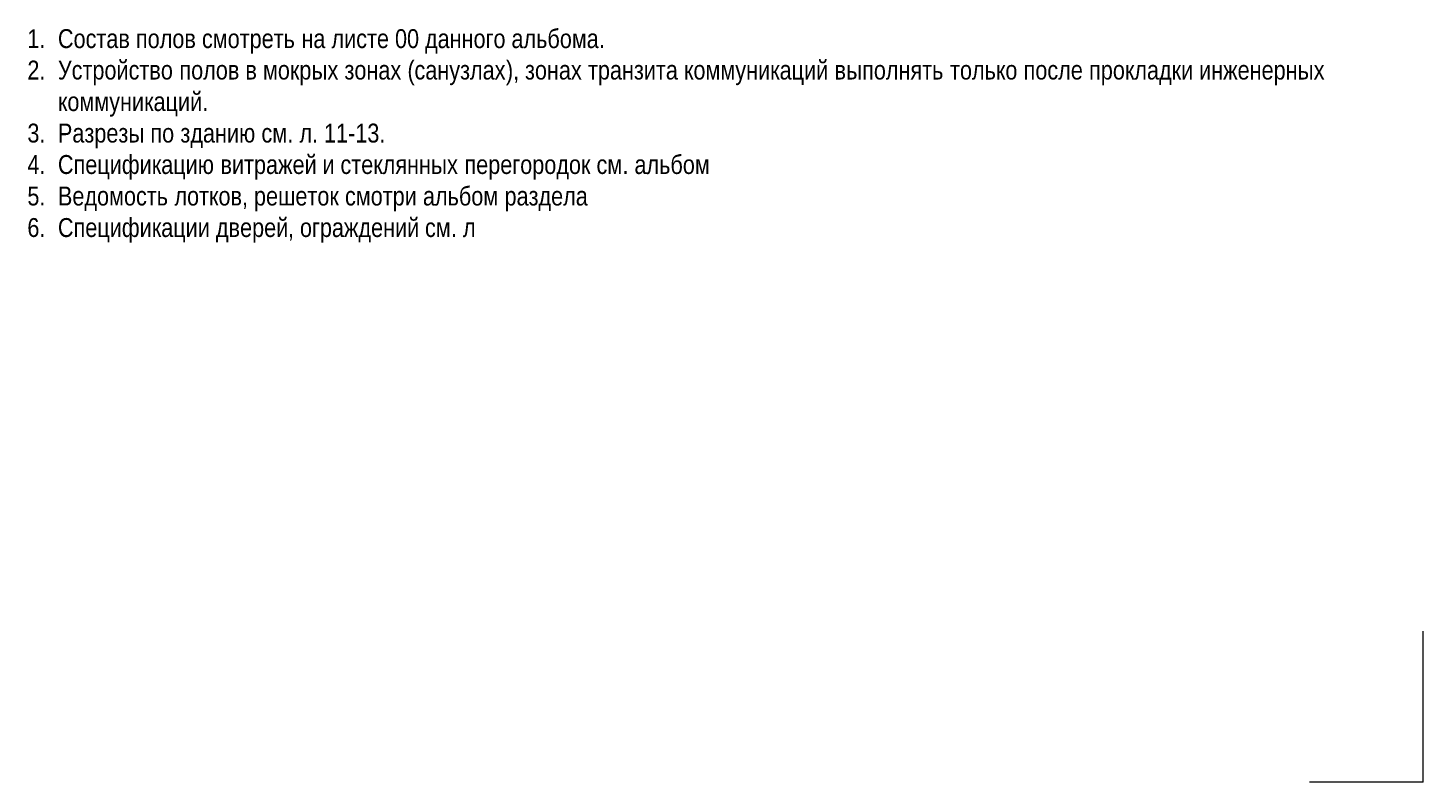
# Model space of a CAD drawing. Header units: millimetres. Extents: x 46431 to 216095, y -43515 to 31605.
# Drawn here: x 155652.4 to 155836.9, y 1878.3 to 1978.1 of the extents above; entities that cross this region are included whole.
import ezdxf

# ---------------------------------------------------------------- set-up
doc = ezdxf.new("R2010")
doc.units = ezdxf.units.MM
doc.linetypes.add('Штрих', pattern=[1270, 635, -635])
doc.layers.add('Невидимые линии-2', color=7, linetype='Штрих', lineweight=18, true_color=0x00a600)
doc.layers.add('Текстовые примечания', color=7, linetype='Continuous', lineweight=9)
doc.styles.add('Arial Narrow_3', font='Arial Narrow.ttf', dxfattribs={"height": 2.5})

msp = doc.modelspace()

# ---------------------------------------------------------------- linework, layer by layer
at = {"layer": 'Невидимые линии-2'}
for q in [(155836.93, 1898.25), (155821.93, 1878.25)]:
    msp.add_line((155836.93, 1878.25), q, dxfattribs=at)

# ---------------------------------------------------------------- texts
at = {"layer": 'Текстовые примечания', "char_height": 2.5, "attachment_point": 1, "style": 'Arial Narrow_3'}
for s, insert, width in [('1.', (155652.32, 1977.89), 4.8904), ('Состав', (155656.36, 1977.89), 11.5443), ('\\fArial Narrow|b0|i0|c204|p34|; ', (155665.88, 1977.89), 0.962), ('полов', (155666.68, 1977.89), 9.6202), ('\\fArial Narrow|b0|i0|c204|p34|; ', (155674.61, 1977.89), 0.962), ('смотреть', (155675.41, 1977.89), 14.9916), ('\\fArial Narrow|b0|i0|c204|p34|; ', (155687.78, 1977.89), 0.962), ('на', (155688.57, 1977.89), 3.8481), ('\\fArial Narrow|b0|i0|c204|p34|; ', (155691.75, 1977.89), 0.962), ('листе', (155692.54, 1977.89), 9.2194), (' 00 ', (155700.15, 1977.89), 5.7721), ('данного', (155704.91, 1977.89), 12.9072), ('\\fArial Narrow|b0|i0|c204|p34|; ', (155715.56, 1977.89), 0.962), ('альбома', (155716.35, 1977.89), 14.0295), ('\\fArial Narrow|b0|i0|c204|p34|;.', (155727.93, 1977.89), 0.962), ('2.', (155652.32, 1973.73), 4.8904), ('Устройство', (155656.36, 1973.73), 18.519), ('\\fArial Narrow|b0|i0|c204|p34|; ', (155671.64, 1973.73), 0.962), ('полов', (155672.43, 1973.73), 9.6203), ('\\fArial Narrow|b0|i0|c204|p34|; ', (155680.37, 1973.73), 0.962), ('\\fArial Narrow|b0|i0|c204|p34|;в', (155681.16, 1973.73), 1.8439), ('\\fArial Narrow|b0|i0|c204|p34|; ', (155682.68, 1973.73), 0.962), ('мокрых', (155683.48, 1973.73), 12.1055), ('\\fArial Narrow|b0|i0|c204|p34|; ', (155693.47, 1973.73), 0.962), ('зонах', (155694.26, 1973.73), 9.1392), (' (', (155701.8, 1973.73), 2.0844), ('санузлах', (155703.52, 1973.73), 14.6709), ('), ', (155715.62, 1973.73), 3.0464), ('зонах', (155718.14, 1973.73), 9.1392), ('\\fArial Narrow|b0|i0|c204|p34|; ', (155725.68, 1973.73), 0.962), ('транзита', (155726.47, 1973.73), 14.4304), ('\\fArial Narrow|b0|i0|c204|p34|; ', (155738.38, 1973.73), 0.962), ('коммуникаций', (155739.17, 1973.73), 23.1688), ('\\fArial Narrow|b0|i0|c204|p34|; ', (155758.29, 1973.73), 0.962), ('выполнять', (155759.08, 1973.73), 17.557), ('\\fArial Narrow|b0|i0|c204|p34|; ', (155773.57, 1973.73), 0.962), ('только', (155774.36, 1973.73), 10.8228), ('\\fArial Narrow|b0|i0|c204|p34|; ', (155783.29, 1973.73), 0.962), ('после', (155784.09, 1973.73), 9.5401), ('\\fArial Narrow|b0|i0|c204|p34|; ', (155791.96, 1973.73), 0.962), ('прокладки', (155792.75, 1973.73), 16.6751), ('\\fArial Narrow|b0|i0|c204|p34|; ', (155806.51, 1973.73), 0.962), ('инженерных', (155807.3, 1973.73), 20.1224), ('\\fArial Narrow|b0|i0|c204|p34|; ', (155823.91, 1973.73), 0.962), ('коммуникаций', (155656.36, 1969.56), 23.1688), ('\\fArial Narrow|b0|i0|c204|p34|;.', (155675.47, 1969.56), 0.962), ('3.', (155652.32, 1965.39), 4.8904), ('. 11-13.', (155689.96, 1965.39), 11.7046), ('Разрезы', (155656.36, 1965.39), 13.8692), ('\\fArial Narrow|b0|i0|c204|p34|; ', (155667.8, 1965.39), 0.962), ('по', (155668.59, 1965.39), 3.8481), ('\\fArial Narrow|b0|i0|c204|p34|; ', (155671.77, 1965.39), 0.962), ('зданию', (155672.56, 1965.39), 12.0253), ('\\fArial Narrow|b0|i0|c204|p34|; ', (155682.49, 1965.39), 0.962), ('см', (155683.28, 1965.39), 4.1688), ('\\fArial Narrow|b0|i0|c204|p34|;л', (155688.31, 1965.39), 2.0042), ('. ', (155686.72, 1965.39), 1.924), ('4.', (155652.32, 1961.23), 4.8904), ('Спецификацию', (155656.36, 1961.23), 25.0928), ('\\fArial Narrow|b0|i0|c204|p34|; ', (155677.06, 1961.23), 0.962), ('витражей', (155677.86, 1961.23), 15.3924), ('\\fArial Narrow|b0|i0|c204|p34|; ', (155690.56, 1961.23), 0.962), ('\\fArial Narrow|b0|i0|c204|p34|;и', (155691.35, 1961.23), 1.9241), ('\\fArial Narrow|b0|i0|c204|p34|; ', (155692.94, 1961.23), 0.962), ('стеклянных', (155693.73, 1961.23), 18.9198), ('\\fArial Narrow|b0|i0|c204|p34|; ', (155709.34, 1961.23), 0.962), ('перегородок', (155710.13, 1961.23), 20.2025), ('\\fArial Narrow|b0|i0|c204|p34|; ', (155726.8, 1961.23), 0.962), ('см', (155727.6, 1961.23), 4.1688), ('альбом', (155732.62, 1961.23), 12.1055), ('\\fArial Narrow|b0|i0|c204|p34|; ', (155742.61, 1961.23), 0.962), ('. ', (155731.04, 1961.23), 1.924), ('5.', (155652.32, 1957.06), 4.8904), ('Ведомость', (155656.36, 1957.06), 17.7173), ('\\fArial Narrow|b0|i0|c204|p34|; ', (155670.98, 1957.06), 0.962), ('лотков', (155671.77, 1957.06), 10.8228), ('решеток', (155682.29, 1957.06), 13.6287), ('\\fArial Narrow|b0|i0|c204|p34|; ', (155693.53, 1957.06), 0.962), ('смотри', (155694.33, 1957.06), 11.5443), ('\\fArial Narrow|b0|i0|c204|p34|; ', (155703.85, 1957.06), 0.962), ('альбом', (155704.64, 1957.06), 12.1055), ('\\fArial Narrow|b0|i0|c204|p34|; ', (155714.63, 1957.06), 0.962), ('раздела', (155715.43, 1957.06), 13.308), ('\\fArial Narrow|b0|i0|c204|p34|; ', (155726.41, 1957.06), 0.962), (', ', (155680.7, 1957.06), 1.9241), ('6.', (155652.32, 1952.89), 4.8904), ('Спецификации', (155656.36, 1952.89), 24.3713), ('\\fArial Narrow|b0|i0|c204|p34|; ', (155676.47, 1952.89), 0.962), ('дверей', (155677.26, 1952.89), 11.5443), ('ограждений', (155688.37, 1952.89), 19.0802), ('\\fArial Narrow|b0|i0|c204|p34|; ', (155704.11, 1952.89), 0.962), (', ', (155686.78, 1952.89), 1.9241), ('см', (155704.91, 1952.89), 4.1688), ('. ', (155708.35, 1952.89), 1.924), ('\\fArial Narrow|b0|i0|c204|p34|;л', (155709.94, 1952.89), 2.0042)]:
    msp.add_mtext(s, dxfattribs=dict(at, insert=insert, width=width))

doc.saveas('drawing.dxf')
